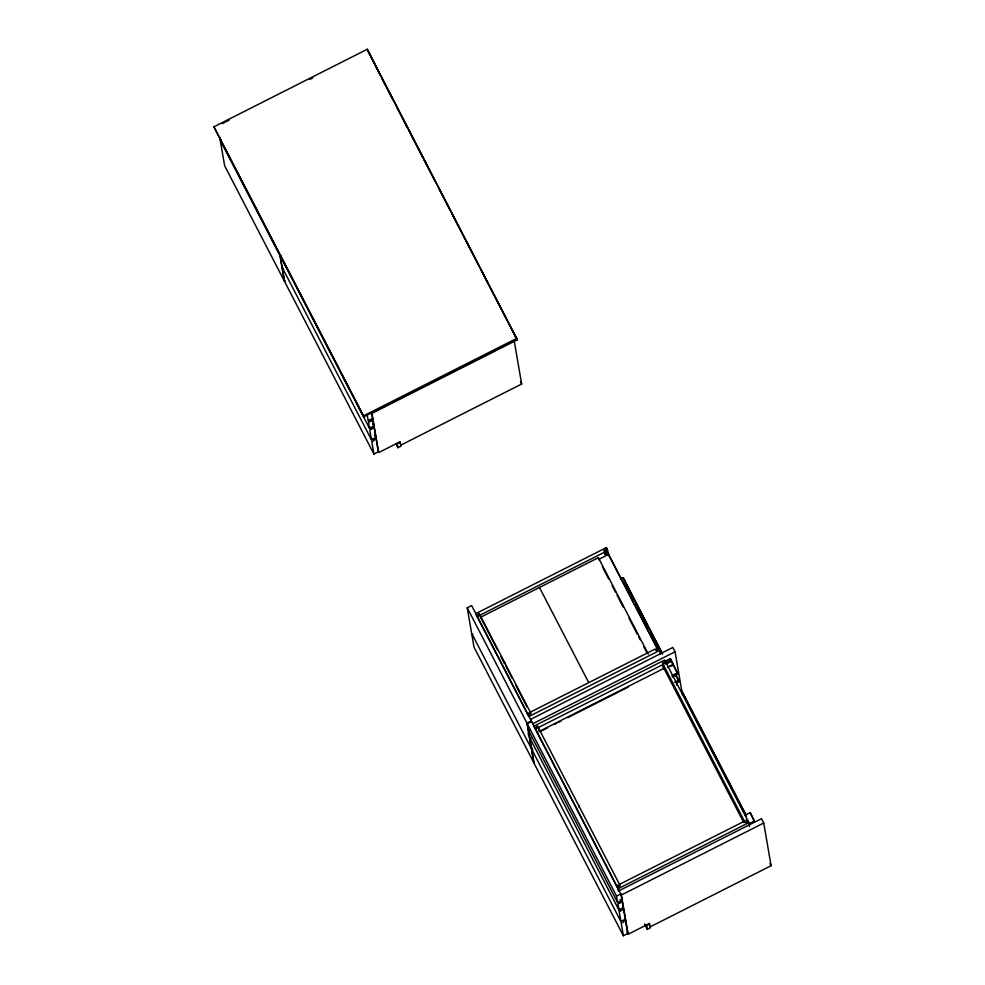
<?xml version="1.0" encoding="UTF-8"?>
<svg xmlns="http://www.w3.org/2000/svg" width="985" height="985" viewBox="0 0 985 985"><rect width="100%" height="100%" fill="white"/><g stroke="black" fill="none" stroke-linecap="round" stroke-linejoin="round"><path stroke-width="1.48" d="M367.073 414.389L368.181 420.817L369.437 420.115M369.338 420.3L371.813 418.921L371.998 420.743L368.452 422.405L369.473 428.29L373.155 426.431L373.29 428.216L369.744 429.866L371.468 439.815L372.724 439.113M621.572 902.235L617.903 904.058L618.912 909.98L622.409 908.084L622.865 909.697L619.196 911.519L620.895 921.504C624.982 917.971 625.672 922.157 621.178 923.093L623.357 935.75L627.777 933.521L620.932 893.851L616.511 896.079L617.62 902.519L621.116 900.61L621.572 902.235L620.168 899.514M372.613 439.298C376.492 435.887 375.211 441.379 371.751 441.354L373.918 454.06L378.338 451.819L371.493 412.161M529.474 729.553L528.342 730.094L617.62 902.519M532.417 748.132L531.358 748.575L471.618 633.207L467.222 607.794L471.643 605.553L621.375 895.02L628.147 934.236L649.509 923.438L650.272 927.895L647.33 929.384L644.498 923.93M221.12 139.636L220.209 140.018L219.68 137.05M280.971 255.571L280.171 255.841L369.473 428.29M285.17 280.86L284.406 281.156L279.986 255.706L220.246 140.338L224.642 165.763L284.382 281.131M530.41 737.26C528.723 738.541 526.987 731.572 529.499 731.079M532.392 748.785L531.629 749.08L529.881 739.119L531.013 738.479M368.168 51.602L517.125 339.259L363.736 416.827L213.905 126.819L367.294 49.25L517.223 339.85L371.936 413.331M222.29 123.654L225.036 122.275M226.291 121.635L229.025 120.256M309.943 79.329L312.688 77.938M363.736 416.827L363.563 415.842L516.953 338.261M371.911 419.204L372.638 418.834M371.924 419.302L372.662 418.933M373.216 426.776L373.931 426.308M375.199 438.3L375.925 437.833L374.522 435.111M400.169 442.339L397.226 443.829L397.891 447.695L400.833 446.205L400.07 441.748L378.72 452.546L371.837 412.727M400.661 445.208L521.656 384.027L514.281 341.339M657.524 648.856L608.57 554.309L606.428 547.562L475.62 613.717L528.883 716.551L659.691 650.408L658.189 647.514L656.724 648.253L657.18 650.9M604.925 554.457L604.236 550.492L605.713 549.753L607.142 555.158L608.607 554.407M477.122 616.61L478.599 615.859L477.848 614.418L479.313 613.667L531.075 713.62L529.598 714.371L528.859 712.918L527.381 713.669M604.236 550.492L604.987 551.945L480.064 615.12L480.52 617.755M606.452 551.194L607.93 550.455M648.253 654.015L598.363 557.682L480.557 617.263L497.425 649.817M605.147 554.346L607.868 552.967M598.806 559.369L605.664 555.897L604.987 551.945M620.353 578.946L623.074 577.567L662.622 653.942M530.324 712.18L655.247 649.004L655.998 650.445L657.463 649.706L656.724 648.253M530.459 719.444L672.804 647.453L675.045 651.787L682.42 694.474M531.358 748.575L526.963 723.15L531.383 720.921M528.416 730.082L527.209 723.643L531.629 721.402M532.7 723.778L675.045 651.787M664.912 661.428L670.366 658.669L673.211 665.023L670.465 666.402M665.663 662.868L671.117 660.122M535.36 729.085L536.837 728.334L536.086 726.893L537.564 726.142L620.255 885.823L618.777 886.574L618.026 885.121L616.561 885.872M666.168 662.93L664.703 663.668L663.952 662.228L662.474 662.967L745.165 822.647L746.642 821.909L745.891 820.468L747.369 819.717L747.824 822.352M665.885 664.161L671.339 661.403M538.992 731.547L663.915 668.372L663.225 664.419L538.315 727.595L538.77 730.23M540.457 731.449L547.328 727.977M554.198 724.504L556.944 723.113M558.236 722.461L560.97 721.082M567.816 717.622L628.319 687.013M667.621 667.14L673.1 664.37L677.458 672.804L677.705 674.232L672.262 676.99M671.992 675.575L677.458 672.804M674.651 682.346L678.751 680.278L675.636 674.245M676.276 683.085L678.997 681.706L678.751 680.278M744.697 815.383L750.164 812.613L754.535 821.047L749.179 824.445M619.503 884.382L744.414 821.207M618.051 888.765L748.859 822.61L664.678 660.036L533.87 726.191L618.051 888.765L618.506 891.363M749.056 823.805L754.535 821.047M619.134 890.686L761.479 818.695L763.72 823.029L771.095 865.716L650.1 926.897M621.375 895.02L763.72 823.029M622.077 900.524L621.338 900.893L622.101 900.622M622.655 908.466L623.37 907.998M624.625 919.891L625.364 919.522L624.638 919.99M649.607 924.029L646.665 925.518L647.33 929.384M281.205 256.913L280.454 257.43L282.166 267.366L371.468 439.815M283.188 268.437L282.449 268.905L284.628 281.611L373.918 454.06M532.38 749.647L531.641 750.114L533.771 762.575L534.399 762.39M472.788 634.229L471.889 634.796L474.031 647.207L533.771 762.575M532.774 750.065L531.888 750.595L534.067 763.301L623.357 935.75M529.61 737.531L618.912 909.98M531.604 749.056L620.895 921.504M620.378 910.928L618.999 908.232M380.272 75.377L367.294 49.25M381.688 78.098L392.978 99.916M396.512 106.725L407.802 128.542M409.218 131.264L422.627 157.169M424.042 159.89L435.333 181.708M438.867 188.529L450.17 210.334M451.573 213.068L464.994 238.961M466.397 241.694L477.7 263.5M481.222 270.321L492.525 292.139M493.928 294.86L507.349 320.765M508.752 323.486L517.223 339.85M754.608 822.143L750.164 812.613M677.705 674.232L670.366 658.669M675.501 674.959L678.997 681.706M681.817 691.014L746.47 815.851M662.302 653.708L623.074 577.567M681.928 691.605L745.941 815.235M625.278 582.812L634.402 600.419M635.805 603.128L649.127 628.861M650.531 631.57L661.046 651.885M692.492 712.611L683.171 694.006M693.908 715.332L707.304 741.212M708.72 743.934L722.116 769.814M723.532 772.536L734.81 794.329M736.226 797.062L745.399 814.767M520.536 381.848L521.656 384.027M769.975 863.549L771.095 865.716M607.967 553.558L656.921 648.105M607.142 555.158L605.713 549.753M743.737 822.512L663.164 666.931L662.708 664.284M663.262 667.522L664.013 668.963M602.364 566.732L608.668 578.897M612.165 585.669L615.674 592.428M617.078 595.137L623.382 607.302M628.984 618.124L637.381 634.352M638.785 637.061L640.188 639.77M643.685 646.529L647.194 653.289M539.46 587.466L588.648 682.457M395.773 443.595L397.891 447.695M500.934 656.613L504.455 663.397M505.859 666.106L512.175 678.32M515.697 685.104L526.938 706.811M372.527 423.587L373.955 426.406M467.222 607.794L526.963 723.15M527.209 723.643L616.511 896.079M369.572 426.542L370.976 429.251M213.905 126.819L363.563 415.842M627.026 932.069L628.147 934.236M748.859 822.61L749.536 826.501M673.1 664.37L673.211 665.023M676.584 684.6L676.695 685.24M659.691 650.408L660.356 654.299M658.189 647.514L658.645 650.149M624.428 580.571L624.576 581.458M608.718 554.998L608.828 555.651M606.428 547.562L606.883 550.159M598.363 557.682L598.708 559.665M578.638 805.767L579.365 807.22L578.638 805.767M504.468 662.499L505.157 663.915L504.529 662.597"/></g></svg>
